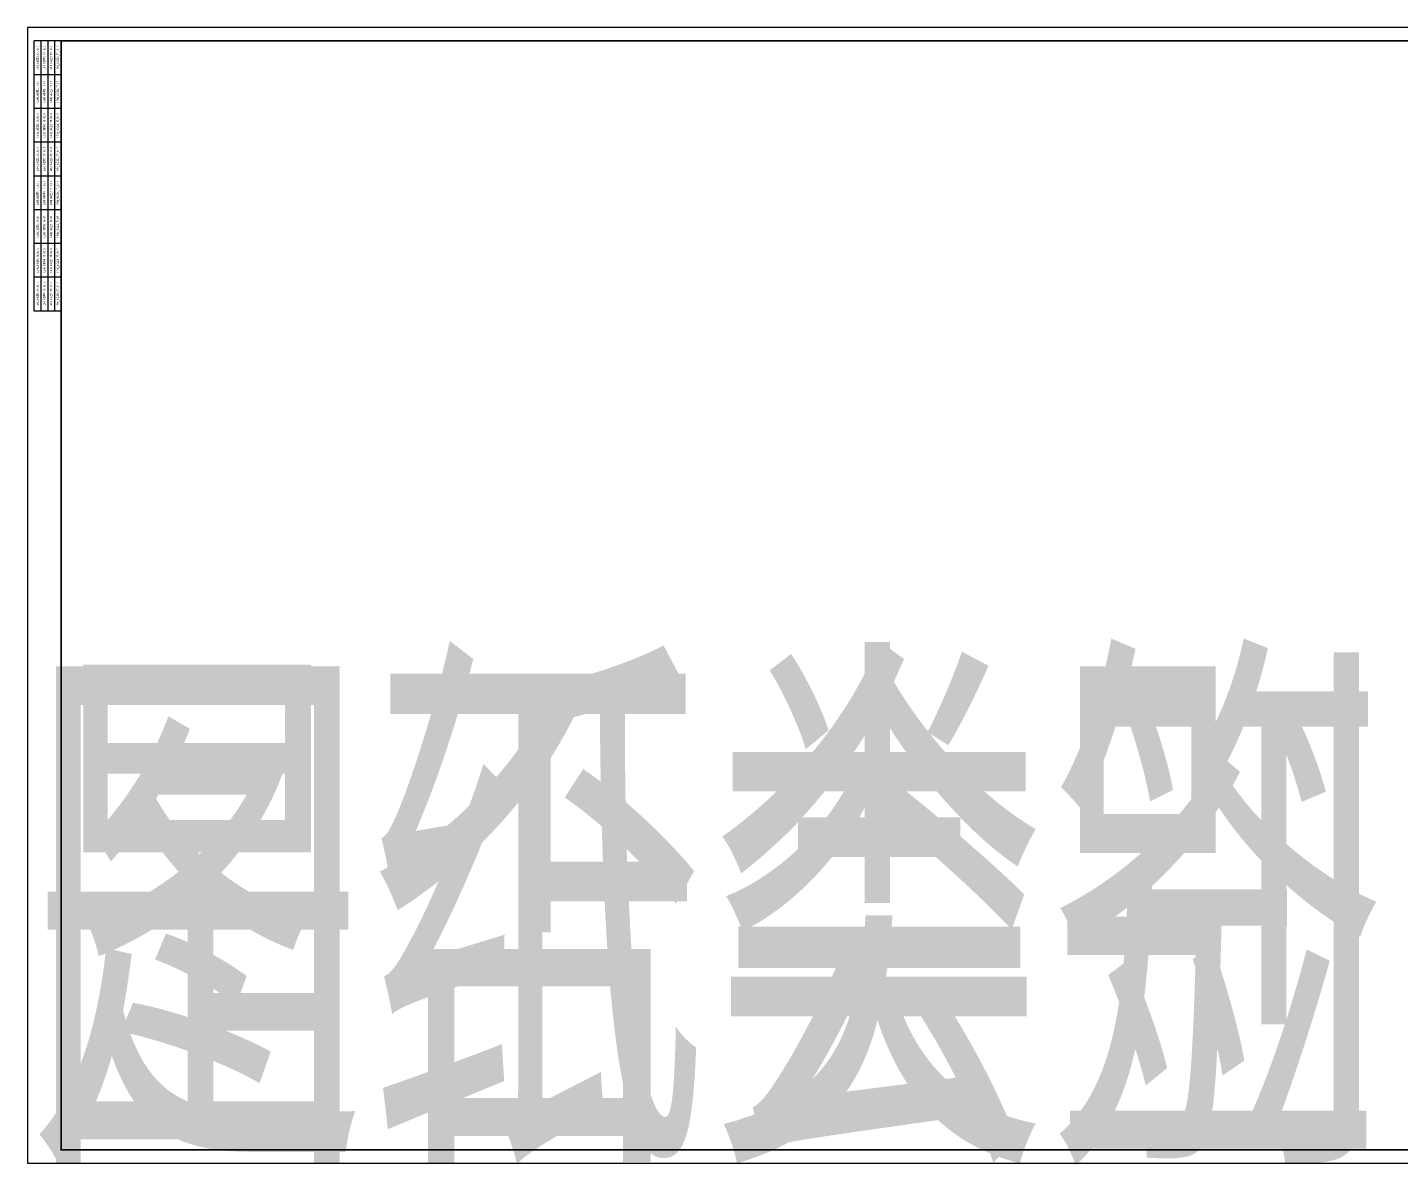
# Model space of a CAD drawing. Extents: x 0 to 1783, y -2 to 841.
# Drawn here: x 0 to 1017, y -2 to 841 of the extents above; entities that cross this region are included whole.
import ezdxf
from ezdxf.enums import TextEntityAlignment as Align

# ---------------------------------------------------------------- set-up
doc = ezdxf.new("R2010")
doc.units = 0
doc.header["$LTSCALE"] = 10
doc.header["$MEASUREMENT"] = 0
doc.layers.add('A-ANNO-TTLB', color=7, linetype='Continuous')
doc.layers.add('BTTK', color=7, linetype='Continuous')
doc.styles.get("Standard").update_dxf_attribs({"font": 'gbenor.shx', "bigfont": 'gbcbig.shx'})
doc.styles.add('宋体', font='')
doc.styles.get('宋体').set_extended_font_data('SimSun')

msp = doc.modelspace()

# ---------------------------------------------------------------- linework, layer by layer
at = {"layer": 'BTTK'}
for p, q in [((5, 731), (5, 831)), ((25, 831), (5, 831)), ((10, 831), (10, 731)), ((15, 831), (15, 731)), ((20, 831), (20, 731)), ((25, 831), (25, 731)), ((25, 806), (5, 806)), ((25, 781), (5, 781)), ((25, 756), (5, 756)), ((5, 631), (5, 731)), ((25, 731), (5, 731)), ((25, 731), (5, 731)), ((10, 731), (10, 631)), ((15, 731), (15, 631)), ((20, 731), (20, 631)), ((25, 731), (25, 631)), ((25, 706), (5, 706)), ((25, 681), (5, 681)), ((25, 656), (5, 656)), ((25, 631), (5, 631))]:
    msp.add_line(p, q, dxfattribs=at)
msp.add_lwpolyline([(0, 0), (1783, 0), (1783, 841), (0, 841)], close=True, dxfattribs=at)
at = {"layer": 'BTTK', "const_width": 1.2}
msp.add_lwpolyline([(25, 10), (1773, 10), (1773, 831), (25, 831)], close=True, dxfattribs=at)

# ---------------------------------------------------------------- texts
at = {"layer": 'A-ANNO-TTLB', "flags": 1}
for tag in ['是否会签', '图纸类别']:
    msp.add_attdef(tag, (0, 0), '', height=350, dxfattribs=at)
at = {"layer": 'BTTK', "style": '宋体', "width": 0.8, "flags": 3}
for tag, p in [('LZHQ_N会签1_T5_H2.5', (7.5, 818.5)), ('LZHQ_N会签2_T5_H2.5', (12.5, 818.5)), ('LZHQ_N会签3_T5_H2.5', (17.5, 818.5)), ('LZHQ_N会签4_T5_H2.5', (22.5, 818.5)), ('LZHQ_N会签1_T6_H7', (7.5, 793.5)), ('LZHQ_N会签2_T6_H7', (12.5, 793.5)), ('LZHQ_N会签3_T6_H7', (17.5, 793.5)), ('LZHQ_N会签4_T6_H7', (22.5, 793.5)), ('LZHQ_N会签1_T5_H2.5', (7.5, 768.5)), ('LZHQ_N会签2_T5_H2.5', (12.5, 768.5)), ('LZHQ_N会签3_T5_H2.5', (17.5, 768.5)), ('LZHQ_N会签4_T5_H2.5', (22.5, 768.5)), ('LZHQ_N会签1_T5_H2.5', (7.5, 743.5)), ('LZHQ_N会签2_T5_H2.5', (12.5, 743.5)), ('LZHQ_N会签3_T5_H2.5', (17.5, 743.5)), ('LZHQ_N会签4_T5_H2.5', (22.5, 743.5)), ('LZHQ_N会签5_T5_H2.5', (7.5, 718.5)), ('LZHQ_N会签6_T5_H2.5', (12.5, 718.5)), ('LZHQ_N会签7_T5_H2.5', (17.5, 718.5)), ('LZHQ_N会签8_T5_H2.5', (22.5, 718.5)), ('LZHQ_N会签5_T6_H7', (7.5, 693.5)), ('LZHQ_N会签6_T6_H7', (12.5, 693.5)), ('LZHQ_N会签7_T6_H7', (17.5, 693.5)), ('LZHQ_N会签8_T6_H7', (22.5, 693.5)), ('LZHQ_N会签5_T5_H2.5', (7.5, 668.5)), ('LZHQ_N会签6_T5_H2.5', (12.5, 668.5)), ('LZHQ_N会签7_T5_H2.5', (17.5, 668.5)), ('LZHQ_N会签8_T5_H2.5', (22.5, 668.5)), ('LZHQ_N会签5_T5_H2.5', (7.5, 643.5)), ('LZHQ_N会签6_T5_H2.5', (12.5, 643.5)), ('LZHQ_N会签7_T5_H2.5', (17.5, 643.5)), ('LZHQ_N会签8_T5_H2.5', (22.5, 643.5))]:
    msp.add_attdef(tag, text='', height=1.5, rotation=90, dxfattribs=at).set_placement(p, align=Align.MIDDLE)

doc.saveas('drawing.dxf')
